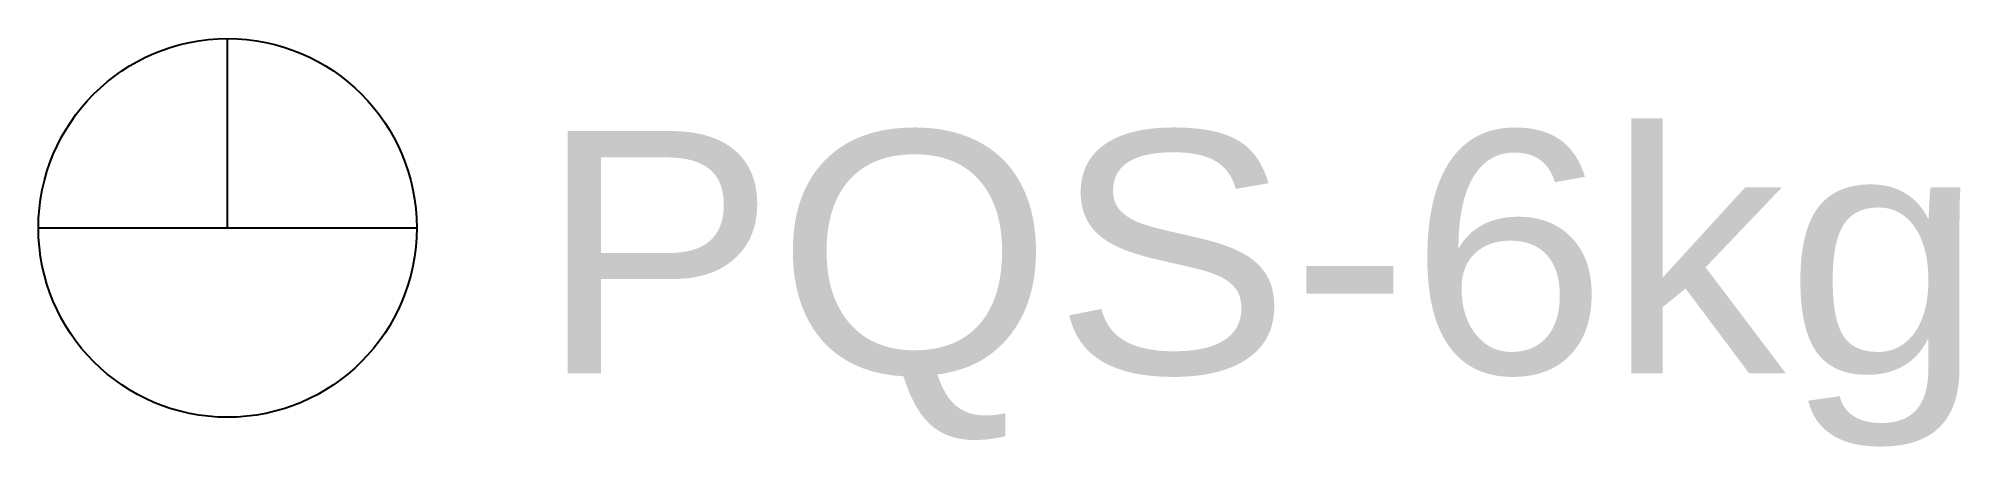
# Model space of a CAD drawing. Header units: millimetres. Extents: x -61.47 to -60.2, y 64.27 to 64.54.
import ezdxf

# ---------------------------------------------------------------- set-up
doc = ezdxf.new("R2010")
doc.units = ezdxf.units.MM
doc.header["$LTSCALE"] = 10
doc.layers.add('Inc_símbolos', color=2, linetype='Continuous')
doc.styles.add('S16', font='fonte', dxfattribs={"height": 0.16})

msp = doc.modelspace()

# ---------------------------------------------------------------- linework, layer by layer
at = {"layer": 'Inc_símbolos'}
for p, q in [((-61.347, 64.4171), (-61.347, 64.5421)), ((-61.472, 64.4171), (-61.222, 64.4171))]:
    msp.add_line(p, q, dxfattribs=at)
at = {"layer": 'Inc_símbolos', "color": 3, "linetype": 'Continuous'}
msp.add_circle((-61.347, 64.4171), 0.125, dxfattribs=at)

# ---------------------------------------------------------------- texts
at = {"layer": 'Inc_símbolos', "style": 'S16', "width": 1.1}
msp.add_text('PQS-6kg', height=0.16, dxfattribs=at).set_placement((-61.1416, 64.321))

doc.saveas('drawing.dxf')
